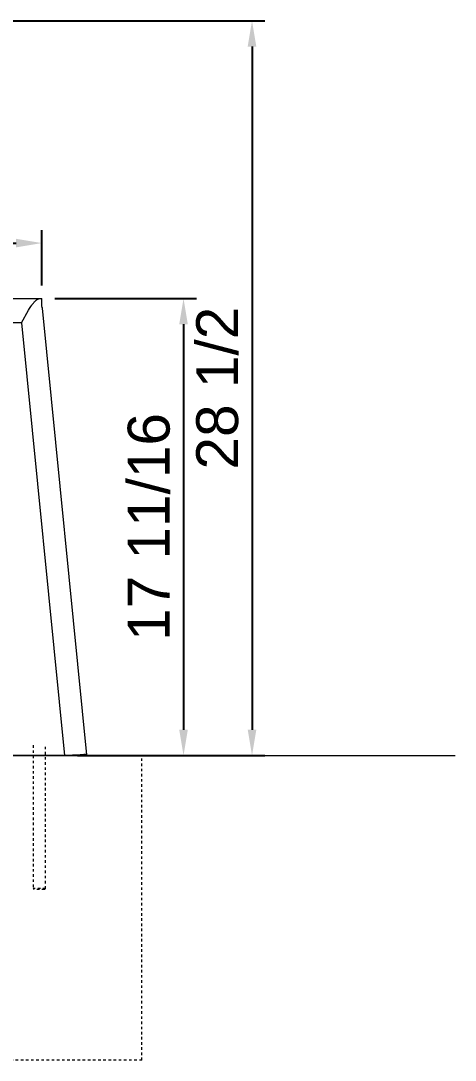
# Model space of a CAD drawing. Header units: inches. Extents: x -10 to 196, y -3 to 133.
# Drawn here: x 179.54 to 196.39, y 87.01 to 127.31 of the extents above; entities that cross this region are included whole.
import ezdxf

# ---------------------------------------------------------------- set-up
doc = ezdxf.new("R2010")
doc.units = ezdxf.units.IN
doc.linetypes.add('HIDDEN', pattern=[1.905, 1.27, -0.635])
for name, color, linetype, lineweight in [('ZANO_R', 7, 'Continuous', 0), ('ZANO_R_przerywana', 250, 'HIDDEN', 0), ('ZANO_W', 1, 'Continuous', 0)]:
    doc.layers.add(name, color=color, linetype=linetype, lineweight=lineweight)
doc.styles.get("Standard").update_dxf_attribs({"font": 'arial.ttf'})
doc.dimstyles.new('amerykanie', dxfattribs={"dimtxt": 50, "dimasz": 50, "dimexe": 0.5, "dimexo": 0.5, "dimgap": 1, "dimtad": 1, "dimdec": 0, "dimzin": 0, "dimlunit": 5, "dimtxsty": 'Standard', "dimcen": 0.09, "dimclrd": 1, "dimclre": 1, "dimclrt": 1, "dimazin": 0, "dimtfac": 1, "dimtdec": 0, "dimtmove": 0, "dimatfit": 3, "dimfxl": 1, "dimtzin": 0, "dimarcsym": 1})

# ---------------------------------------------------------------- blocks, each defined once
blk = doc.blocks.new('*D378')
at = {"layer": 'ZANO_W', "color": 1, "lineweight": -2}
for p, q in [((180.856, 116.544), (186.349, 116.544)), ((185.849, 115.544), (185.849, 99.826)), ((181.737, 98.826), (186.349, 98.826))]:
    blk.add_line(p, q, dxfattribs=at)
at = {"layer": 'ZANO_W', "color": 1}
for points in [[(186.016, 115.544), (185.683, 115.544), (185.849, 116.544)], [(185.683, 99.826), (186.016, 99.826), (185.849, 98.826)]]:
    blk.add_solid(points, dxfattribs=at)
at = {"layer": 'ZANO_W', "color": 1, "insert": (184.509, 107.685), "char_height": 1.625, "attachment_point": 5, "rotation": 90}
blk.add_mtext('17 11/16', dxfattribs=at)
blk = doc.blocks.new('*D379')
at = {"layer": 'ZANO_W', "color": 1, "lineweight": -2}
blk.add_arc((154.989, 98.826), 6.591, 93.012, 171.298, dxfattribs=at)
at = {"layer": 'ZANO_W', "color": 1}
for points in [[(154.639, 105.241), (154.646, 105.574), (155.642, 105.384)], [(148.308, 99.836), (148.64, 99.811), (148.398, 98.826)]]:
    blk.add_solid(points, dxfattribs=at)
at = {"layer": 'ZANO_W', "color": 1, "insert": (149.666, 104.705), "char_height": 1.625, "attachment_point": 5, "rotation": 42.155}
blk.add_mtext("95%%d41'", dxfattribs=at)
blk = doc.blocks.new('*D381')
at = {"layer": 'ZANO_W', "color": 1, "lineweight": -2}
for p, q in [((160.067, 127.308), (189.005, 127.308)), ((188.505, 126.308), (188.505, 99.826)), ((181.737, 98.826), (189.005, 98.826))]:
    blk.add_line(p, q, dxfattribs=at)
at = {"layer": 'ZANO_W', "color": 1}
for points in [[(188.672, 126.308), (188.338, 126.308), (188.505, 127.308)], [(188.338, 99.826), (188.672, 99.826), (188.505, 98.826)]]:
    blk.add_solid(points, dxfattribs=at)
at = {"layer": 'ZANO_W', "color": 1, "insert": (187.165, 113.067), "char_height": 1.625, "attachment_point": 5, "rotation": 90}
blk.add_mtext('28 1/2', dxfattribs=at)
blk = doc.blocks.new('*D382')
at = {"layer": 'ZANO_W', "color": 1, "lineweight": -2}
for p, q in [((161.671, 120.33), (161.671, 118.191)), ((180.356, 117.044), (180.356, 119.191)), ((162.671, 118.691), (179.356, 118.691))]:
    blk.add_line(p, q, dxfattribs=at)
at = {"layer": 'ZANO_W', "color": 1}
for points in [[(162.671, 118.857), (162.671, 118.524), (161.671, 118.691)], [(179.356, 118.524), (179.356, 118.857), (180.356, 118.691)]]:
    blk.add_solid(points, dxfattribs=at)
at = {"layer": 'ZANO_W', "color": 1, "insert": (171.014, 120.031), "char_height": 1.625, "attachment_point": 5}
blk.add_mtext('18 11/16', dxfattribs=at)

msp = doc.modelspace()

# ---------------------------------------------------------------- linework, layer by layer
at = {"layer": 'ZANO_R'}
for p, q in [((168.56609, 116.54368), (180.30122, 116.54368)), ((180.09349, 116.44094), (180.10272, 116.4496)), ((180.10272, 116.4496), (180.11212, 116.45807)), ((180.11212, 116.45807), (180.1217, 116.46633)), ((180.1217, 116.46633), (180.13069, 116.47372)), ((180.13069, 116.47372), (180.13986, 116.4809)), ((180.13986, 116.4809), (180.1492, 116.48784)), ((180.1492, 116.48784), (180.15873, 116.49451)), ((180.15873, 116.49451), (180.16769, 116.50042)), ((180.16769, 116.50042), (180.17681, 116.50606)), ((180.17681, 116.50606), (180.18611, 116.51142)), ((180.18611, 116.51142), (180.19558, 116.51647)), ((180.19558, 116.51647), (180.20402, 116.52061)), ((180.20402, 116.52061), (180.2126, 116.52448)), ((180.2126, 116.52448), (180.21694, 116.52631)), ((180.21694, 116.52631), (180.2213, 116.52805)), ((180.2213, 116.52805), (180.2257, 116.52972)), ((180.2257, 116.52972), (180.23013, 116.5313)), ((180.23013, 116.5313), (180.23462, 116.53281)), ((180.23462, 116.53281), (180.23914, 116.53423)), ((180.23914, 116.53423), (180.24369, 116.53556)), ((180.24369, 116.53556), (180.24826, 116.5368)), ((180.24826, 116.5368), (180.25286, 116.53794)), ((180.25286, 116.53794), (180.25748, 116.53898)), ((180.25748, 116.53898), (180.26212, 116.53992)), ((180.26212, 116.53992), (180.26678, 116.54077)), ((180.26678, 116.54077), (180.27105, 116.54144)), ((180.27105, 116.54144), (180.27534, 116.54203)), ((180.27534, 116.54203), (180.27963, 116.54253)), ((180.27963, 116.54253), (180.28394, 116.54294)), ((180.28394, 116.54294), (180.28826, 116.54327)), ((180.28826, 116.54327), (180.29258, 116.5435)), ((180.29258, 116.5435), (180.2969, 116.54363)), ((180.2969, 116.54363), (180.30122, 116.54368)), ((180.30122, 116.54368), (180.35577, 116.54368)), ((180.35577, 116.2287), (180.35577, 116.54368)), ((179.56563, 115.59874), (179.83744, 116.08851)), ((179.83744, 116.08851), (179.88054, 116.15975)), ((179.88054, 116.15975), (179.92543, 116.22987)), ((179.92543, 116.22987), (179.96394, 116.28611)), ((179.96394, 116.28611), (179.98396, 116.31369)), ((179.98396, 116.31369), (180.00459, 116.34081)), ((180.00459, 116.34081), (180.0243, 116.36546)), ((180.0243, 116.36546), (180.04468, 116.38955)), ((180.04468, 116.38955), (180.06419, 116.41118)), ((180.06419, 116.41118), (180.07421, 116.42173)), ((180.07421, 116.42173), (180.08444, 116.4321)), ((180.08444, 116.4321), (180.09349, 116.44094)), ((180.35843, 116.22122), (180.35616, 116.22478)), ((180.36058, 116.21758), (180.35843, 116.22122)), ((180.3626, 116.21387), (180.36058, 116.21758)), ((180.36449, 116.2101), (180.3626, 116.21387)), ((180.36625, 116.20626), (180.36449, 116.2101)), ((180.36787, 116.20236), (180.36625, 116.20626)), ((180.36937, 116.19841), (180.36787, 116.20236)), ((180.37072, 116.1944), (180.36937, 116.19841)), ((180.37194, 116.19036), (180.37072, 116.1944)), ((180.37301, 116.18627), (180.37194, 116.19036)), ((180.37362, 116.18373), (180.37264, 116.18767)), ((180.37294, 116.12739), (180.37388, 116.13134)), ((180.37395, 116.18215), (180.37301, 116.18627)), ((180.37446, 116.17975), (180.37362, 116.18373)), ((180.37388, 116.13134), (180.37468, 116.13532)), ((180.3739, 116.13182), (180.3747, 116.13597)), ((180.37474, 116.178), (180.37395, 116.18215)), ((180.37517, 116.17575), (180.37446, 116.17975)), ((180.37468, 116.13532), (180.37535, 116.13933)), ((180.3747, 116.13597), (180.37535, 116.14014)), ((180.37539, 116.17383), (180.37474, 116.178)), ((180.37574, 116.17173), (180.37517, 116.17575)), ((180.37535, 116.14014), (180.37587, 116.14433)), ((180.37535, 116.13933), (180.37588, 116.14336)), ((180.37589, 116.16964), (180.37539, 116.17383)), ((180.37617, 116.16769), (180.37574, 116.17173)), ((180.37587, 116.14433), (180.37623, 116.14854)), ((180.37588, 116.14336), (180.37627, 116.1474)), ((180.37625, 116.16543), (180.37589, 116.16964)), ((180.37647, 116.16364), (180.37617, 116.16769)), ((180.37623, 116.14854), (180.37646, 116.15276)), ((180.37646, 116.16121), (180.37625, 116.16543)), ((180.37627, 116.1474), (180.37653, 116.15146)), ((182.1015, 98.85205), (180.37632, 116.1665)), ((180.37653, 116.15698), (180.37646, 116.16121)), ((180.37646, 116.15276), (180.37653, 116.15698)), ((180.37663, 116.15958), (180.37647, 116.16364)), ((180.37653, 116.15146), (180.37665, 116.15552)), ((180.37665, 116.15552), (180.37663, 116.15958)), ((179.56563, 115.59874), (168.62876, 115.59874)), ((179.56563, 115.59874), (181.23683, 98.82611)), ((184.2363, 98.82611), (152.7384, 98.82611)), ((181.83404, 98.85499), (181.23683, 98.82611)), ((181.26689, 98.82765), (181.63508, 98.83445)), ((181.63508, 98.83445), (181.68952, 98.8338)), ((181.68952, 98.8338), (181.73011, 98.83226)), ((181.73011, 98.83226), (181.74771, 98.83103)), ((181.74771, 98.83103), (181.75403, 98.83043)), ((181.75403, 98.83043), (181.76035, 98.82973)), ((181.76035, 98.82973), (181.76598, 98.82897)), ((181.76054, 98.82611), (181.76054, 98.82971)), ((181.76598, 98.82897), (181.76879, 98.82853)), ((181.76879, 98.82853), (181.77159, 98.82804)), ((181.77159, 98.82804), (181.77367, 98.82763)), ((181.77367, 98.82763), (181.77573, 98.82718)), ((181.77573, 98.82718), (181.77778, 98.82668)), ((181.77778, 98.82668), (181.77982, 98.82611)), ((181.9871, 98.85935), (181.83404, 98.85499)), ((181.91317, 98.82611), (182.08797, 98.8438)), ((182.03829, 98.85942), (181.9871, 98.85935)), ((182.05594, 98.85902), (182.03829, 98.85942)), ((182.07358, 98.85816), (182.05594, 98.85902)), ((182.09382, 98.85573), (182.07358, 98.85816)), ((182.08797, 98.8438), (182.08833, 98.84373)), ((182.08833, 98.84373), (182.0887, 98.84367)), ((182.0887, 98.84367), (182.08906, 98.84363)), ((182.08906, 98.84363), (182.08943, 98.8436)), ((182.08943, 98.8436), (182.0898, 98.84358)), ((182.0898, 98.84358), (182.09017, 98.84357)), ((182.09017, 98.84357), (182.09054, 98.84358)), ((182.09054, 98.84358), (182.09091, 98.8436)), ((182.09091, 98.8436), (182.09127, 98.84363)), ((182.09127, 98.84363), (182.09164, 98.84368)), ((182.09164, 98.84368), (182.09201, 98.84374)), ((182.09201, 98.84374), (182.09237, 98.84381)), ((182.09237, 98.84381), (182.09273, 98.84389)), ((182.09273, 98.84389), (182.09308, 98.84399)), ((182.09308, 98.84399), (182.09344, 98.84409)), ((182.09344, 98.84409), (182.09379, 98.84421)), ((182.09379, 98.84421), (182.09413, 98.84434)), ((182.10142, 98.85103), (182.09382, 98.85574)), ((182.09413, 98.84434), (182.09447, 98.84449)), ((182.09447, 98.84449), (182.09481, 98.84464)), ((182.09481, 98.84464), (182.09514, 98.84481)), ((182.09514, 98.84481), (182.09546, 98.84498)), ((182.09546, 98.84498), (182.09578, 98.84517)), ((182.09578, 98.84517), (182.09609, 98.84537)), ((182.09609, 98.84537), (182.09639, 98.84558)), ((182.09639, 98.84558), (182.09669, 98.8458)), ((182.09669, 98.8458), (182.09698, 98.84603)), ((182.09698, 98.84603), (182.09726, 98.84627)), ((182.09726, 98.84627), (182.09753, 98.84652)), ((182.09753, 98.84652), (182.0978, 98.84678)), ((182.0978, 98.84678), (182.09805, 98.84704)), ((182.09805, 98.84704), (182.0983, 98.84732)), ((182.0983, 98.84732), (182.09853, 98.8476)), ((182.09853, 98.8476), (182.09876, 98.84789)), ((182.09876, 98.84789), (182.09898, 98.84819)), ((182.09898, 98.84819), (182.09918, 98.8485)), ((182.09918, 98.8485), (182.09938, 98.84881)), ((182.09938, 98.84881), (182.09956, 98.84913)), ((182.09956, 98.84913), (182.09973, 98.84946)), ((182.09973, 98.84946), (182.0999, 98.84979)), ((182.0999, 98.84979), (182.10005, 98.85013)), ((182.10005, 98.85013), (182.10018, 98.85047)), ((182.10018, 98.85047), (182.10031, 98.85082)), ((182.10031, 98.85082), (182.10043, 98.85117)), ((182.10043, 98.85117), (182.10053, 98.85152)), ((182.10053, 98.85152), (182.10062, 98.85188)), ((182.10062, 98.85188), (182.1007, 98.85224)), ((182.1007, 98.85224), (182.10076, 98.8526)), ((182.10076, 98.8526), (182.10082, 98.85297))]:
    msp.add_line(p, q, dxfattribs=at)
msp.add_lwpolyline([(-6.08548, 98.82611), (196.38608, 98.82611)], dxfattribs=at)
at = {"layer": 'ZANO_R_przerywana', "ltscale": 0.05}
for p, q in [((180.02346, 99.22377), (180.02346, 93.66691)), ((180.49592, 93.66691), (180.49592, 99.22377)), ((184.2363, 87.0144), (184.2363, 98.82611)), ((180.49592, 93.66691), (180.02346, 93.66691)), ((180.02349, 93.66688), (180.06141, 93.62896)), ((180.45792, 93.62896), (180.06141, 93.62896)), ((180.45797, 93.62896), (180.4959, 93.66688)), ((184.2363, 87.0144), (152.7384, 87.0144))]:
    msp.add_line(p, q, dxfattribs=at)

# ---------------------------------------------------------------- dimensions: what is measured, and where the dimension line sits
at = {"layer": 'ZANO_W'}
for base, p1, picture, middle in [((188.50501, 98.82611), (159.56682, 127.30773), '*D381', (187.1648, 113.06692)), ((185.84943, 98.82611), (180.35576, 116.54368), '*D378', (184.50921, 107.6849))]:
    dim = msp.add_linear_dim(base=base, p1=p1, p2=(181.23682, 98.82611), angle=90, dimstyle='amerykanie', override={"dimtxt": 1.625, "dimasz": 1, "dimgap": 0.5, "dimdec": 4, "dimaunit": 1, "dimadec": 1, "dimtdec": 4, "dimtmove": 1, "dimfrac": 2}, dxfattribs=at)
    dim.commit()
    dim.dimension.update_dxf_attribs({"geometry": picture, "text_midpoint": middle})
dim = msp.add_linear_dim(base=(180.35576, 118.6906), p1=(161.67125, 120.83021), p2=(180.35576, 116.54368), dimstyle='amerykanie', override={"dimtxt": 1.625, "dimasz": 1, "dimgap": 0.5, "dimdec": 4, "dimaunit": 1, "dimadec": 1, "dimtdec": 4, "dimtmove": 1, "dimfrac": 2}, dxfattribs=at)
dim.commit()
dim.dimension.update_dxf_attribs({"geometry": '*D382', "text_midpoint": (171.01351, 120.03081)})
dim = msp.add_angular_dim_2l(base=(152.0783, 104.73917), line1=((156.71673, 116.16887), (154.99129, 98.85178)), line2=((4.67944, 98.82611), (186.18484, 98.82611)), dimstyle='amerykanie', override={"dimtxt": 1.625, "dimasz": 1, "dimgap": 0.5, "dimdec": 4, "dimaunit": 1, "dimadec": 1, "dimtdec": 4, "dimtmove": 1, "dimfrac": 2}, dxfattribs=at)
dim.commit()
dim.dimension.update_dxf_attribs({"geometry": '*D379', "text_midpoint": (149.66612, 104.70542)})

doc.saveas('drawing.dxf')
